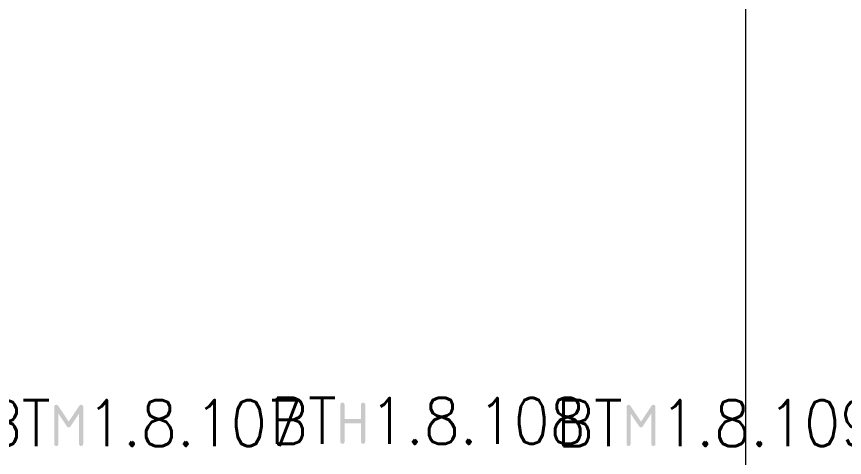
# Model space of a CAD drawing. Header units: millimetres. Extents: x 0 to 420, y 0 to 297.
# Drawn here: x 328.76 to 361.1, y 150.6 to 167.83 of the extents above; entities that cross this region are included whole.
import ezdxf

# ---------------------------------------------------------------- set-up
doc = ezdxf.new("R2010")
doc.units = ezdxf.units.MM
doc.styles.get("Standard").update_dxf_attribs({"font": 'STANDARD'})

msp = doc.modelspace()

# ---------------------------------------------------------------- hatches: boundary and pattern name
for points in [[(331.284019, 152.659842), (331.344308, 152.639585), (331.364497, 152.578814), (331.364497, 151.12581), (331.344308, 151.065314), (331.284019, 151.045333), (331.223248, 151.065314), (331.202991, 151.12581), (331.202991, 152.313679), (330.873915, 151.820893), (330.838775, 151.783961), (330.799501, 151.771834), (330.758987, 151.783961), (330.723433, 151.820893), (330.396011, 152.313679), (330.396011, 151.12581), (330.375754, 151.065314), (330.314983, 151.045333), (330.254487, 151.065314), (330.234505, 151.12581), (330.234505, 152.578814), (330.254487, 152.639585), (330.314983, 152.659842), (330.35467, 152.649645), (330.386089, 152.619604), (330.799501, 151.999486), (331.215117, 152.624013), (331.24378, 152.650816)], [(341.410505, 151.210477), (341.410505, 152.66348), (341.430487, 152.724252), (341.490983, 152.744509), (341.551754, 152.724252), (341.572011, 152.66348), (341.572011, 152.098485), (342.217484, 152.098485), (342.217484, 152.66348), (342.237742, 152.724252), (342.298513, 152.744509), (342.358802, 152.724252), (342.37899, 152.66348), (342.37899, 151.210477), (342.358802, 151.149981), (342.298513, 151.129999), (342.237742, 151.149981), (342.217484, 151.210477), (342.217484, 151.936979), (341.572011, 151.936979), (341.572011, 151.210477), (341.551754, 151.149981), (341.490983, 151.129999), (341.430487, 151.149981)], [(353.636019, 152.659842), (353.696308, 152.639585), (353.716496, 152.578814), (353.716496, 151.12581), (353.696308, 151.065314), (353.636019, 151.045333), (353.575248, 151.065314), (353.55499, 151.12581), (353.55499, 152.313679), (353.225915, 151.820893), (353.190775, 151.783961), (353.151501, 151.771834), (353.110987, 151.783961), (353.075433, 151.820893), (352.748011, 152.313679), (352.748011, 151.12581), (352.727754, 151.065314), (352.666983, 151.045333), (352.606487, 151.065314), (352.586505, 151.12581), (352.586505, 152.578814), (352.606487, 152.639585), (352.666983, 152.659842), (352.70667, 152.649645), (352.738089, 152.619604), (353.151501, 151.999486), (353.567117, 152.624013), (353.59578, 152.650816)]]:
    msp.add_hatch(color=7).paths.add_polyline_path(points, flags=0)

# ---------------------------------------------------------------- linework, layer by layer
at = {"color": 1, "lineweight": 0}
msp.add_lwpolyline([(73.702335, 124.714), (76.538668, 124.714), (76.538668, 77.597), (297.434, 77.597), (297.434, 114.342333), (105.664001, 114.342333), (105.664001, 125.941666), (357.251, 125.941666), (357.251, 139.191999), (105.664001, 139.191999), (105.664001, 148.505333), (357.251, 148.505333), (357.251, 185.462333), (262.466667, 185.462333)], dxfattribs=at)

# ---------------------------------------------------------------- texts
at = {"color": 7, "char_height": 1.798339, "attachment_point": 1}
for s, insert, width in [('BT', (327.490674, 152.843675), 2.59760078), ('1.8.107', (331.51234, 152.843675), 6.79372511), ('BT', (338.666667, 152.928339), 2.59760078), ('1.8.108', (342.561347, 152.928339), 6.79372511), ('BT', (349.84266, 152.843675), 2.59760078), ('1.8.109', (353.906667, 152.843675), 6.79372511)]:
    msp.add_mtext(s, dxfattribs=dict(at, insert=insert, width=width))

doc.saveas('drawing.dxf')
